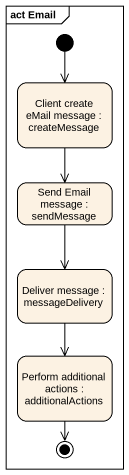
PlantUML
@startuml
mainframe act Email
hide empty description
state "Client create eMail message : createMessage" as Client_create_eMail_message
state "Send Email message : sendMessage" as Send_Email_message
state "Deliver message : messageDelivery" as Deliver_message
state "Perform additional actions : additionalActions" as Perform_additional_actions
[*] --> Client_create_eMail_message
Client_create_eMail_message --> Send_Email_message
Send_Email_message --> Deliver_message
Deliver_message --> Perform_additional_actions
Perform_additional_actions --> [*]
@enduml
